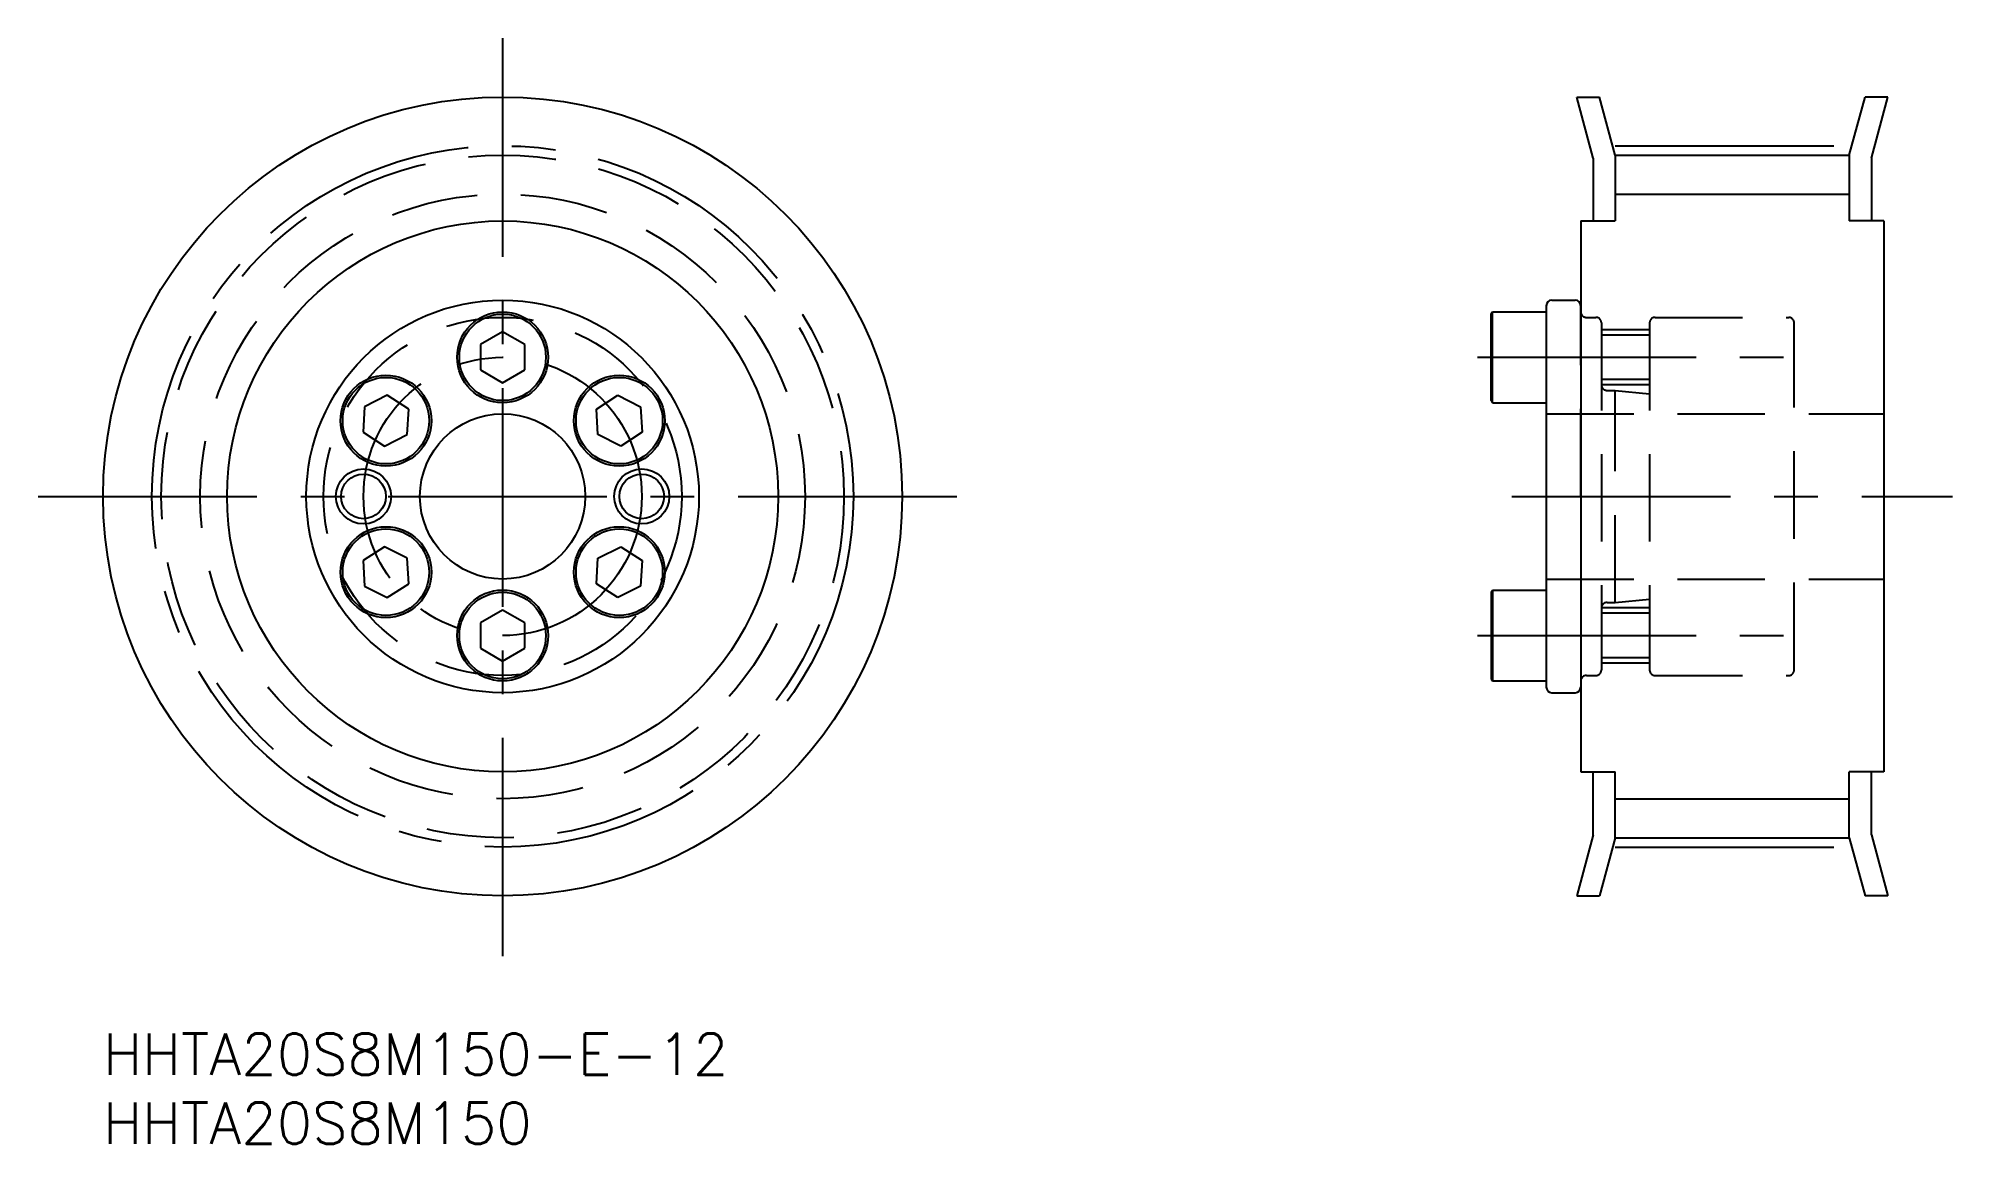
# Model space of a CAD drawing. Extents: x -5 to 134, y -8 to 72.
import ezdxf

# ---------------------------------------------------------------- set-up
doc = ezdxf.new("R2010")
doc.units = 0
doc.header["$LTSCALE"] = 0.5
doc.linetypes.add('CENTER', pattern=[50.8, 31.75, -6.35, 6.35, -6.35])
doc.linetypes.add('DASHED', pattern=[19.05, 12.7, -6.35])
for name, color, linetype in [('MSM_CENTER', 1, 'CENTER'), ('MSM_CONTINUOUS', 7, 'CONTINUOUS'), ('MSM_DASHED', 4, 'DASHED'), ('MSM_NARROW', 5, 'CONTINUOUS'), ('MSM_PART_NUMBER', 7, 'CONTINUOUS')]:
    doc.layers.add(name, color=color, linetype=linetype)
doc.styles.get("Standard").update_dxf_attribs({"font": 'txt.shx', "height": 3, "bigfont": 'bigfont.shx'})

# ---------------------------------------------------------------- blocks, each defined once
blk = doc.blocks.new('*U2')
at = {"layer": 'MSM_PART_NUMBER'}
blk.add_text('HHTA20S8M150-E-12', height=3, dxfattribs=at).set_placement((0, -3))
blk = doc.blocks.new('*U3')
at = {"layer": 'MSM_PART_NUMBER'}
blk.add_text('HHTA20S8M150', height=3, dxfattribs=at).set_placement((0, -8))

msp = doc.modelspace()

# ---------------------------------------------------------------- linework, layer by layer
at = {"layer": 'MSM_CENTER'}
for p, q in [((29, 72.27), (29, 5.61)), ((109.76, 64.46), (126.76, 64.46)), ((99.76, 49.1), (123.76, 49.1)), ((-4.71, 39), (62.15, 39)), ((102.26, 39), (134.26, 39)), ((99.76, 28.9), (123.76, 28.9)), ((109.76, 13.53), (126.76, 13.53))]:
    msp.add_line(p, q, dxfattribs=at)
for radius in [25.46, 10.1]:
    msp.add_circle((29, 39), radius, dxfattribs=at)
at = {"layer": 'MSM_CONTINUOUS'}
for p, q in [((108.16, 63.57), (106.98, 68)), ((106.98, 68), (108.63, 68)), ((109.76, 63.78), (108.63, 68)), ((126.76, 63.78), (127.9, 68)), ((129.55, 68), (127.9, 68)), ((128.36, 63.57), (129.55, 68)), ((108.16, 63.57), (108.16, 59)), ((109.76, 63.78), (126.76, 63.78)), ((109.76, 63.78), (109.76, 59)), ((126.76, 63.78), (126.76, 59)), ((128.36, 63.57), (128.36, 59)), ((107.26, 59), (107.26, 19)), ((107.26, 59), (109.76, 59)), ((129.26, 59), (126.76, 59)), ((129.26, 59), (129.26, 19)), ((104.76, 52.85), (104.76, 25.15)), ((105.16, 53.25), (106.86, 53.25)), ((100.76, 52.24), (100.86, 52.4)), ((100.76, 45.96), (100.76, 52.24)), ((100.86, 45.8), (100.86, 52.4)), ((100.86, 52.4), (104.76, 52.4)), ((29, 50.95), (27.4, 50.02)), ((30.6, 50.02), (29, 50.95)), ((29.8, 50.49), (29.8, 50.49)), ((30.2, 50.25), (30.2, 50.25)), ((27.4, 50.02), (27.4, 48.18)), ((30.6, 48.18), (30.6, 50.02)), ((27.4, 48.18), (29, 47.25)), ((29, 47.25), (30.6, 48.18)), ((20.63, 46.35), (18.98, 45.51)), ((22.18, 45.34), (20.63, 46.35)), ((35.82, 45.34), (37.37, 46.35)), ((37.37, 46.35), (39.02, 45.51)), ((100.76, 45.96), (100.86, 45.8)), ((18.98, 45.51), (18.88, 43.66)), ((22.08, 43.49), (22.18, 45.34)), ((35.92, 43.49), (35.82, 45.34)), ((39.02, 45.51), (39.12, 43.66)), ((100.86, 45.8), (104.76, 45.8)), ((18.88, 43.66), (20.43, 42.66)), ((20.43, 42.66), (22.08, 43.49)), ((37.57, 42.66), (35.92, 43.49)), ((39.12, 43.66), (37.57, 42.66)), ((20.43, 35.34), (18.88, 34.34)), ((22.08, 34.51), (20.43, 35.34)), ((35.92, 34.51), (37.57, 35.34)), ((37.57, 35.34), (39.12, 34.34)), ((18.88, 34.34), (18.98, 32.49)), ((22.18, 32.66), (22.08, 34.51)), ((35.82, 32.66), (35.92, 34.51)), ((39.12, 34.34), (39.02, 32.49)), ((18.98, 32.49), (20.63, 31.65)), ((20.63, 31.65), (22.18, 32.66)), ((37.37, 31.65), (35.82, 32.66)), ((39.02, 32.49), (37.37, 31.65)), ((100.76, 32.04), (100.86, 32.2)), ((100.76, 32.04), (100.76, 25.76)), ((100.86, 32.2), (100.86, 25.6)), ((100.86, 32.2), (104.76, 32.2)), ((29, 30.75), (27.4, 29.82)), ((30.6, 29.82), (29, 30.75)), ((27.4, 29.82), (27.4, 27.98)), ((30.6, 27.98), (30.6, 29.82)), ((27.4, 27.98), (29, 27.05)), ((29, 27.05), (30.6, 27.98)), ((100.76, 25.76), (100.86, 25.6)), ((100.86, 25.6), (104.76, 25.6)), ((105.16, 24.75), (106.86, 24.75)), ((107.26, 19), (109.76, 19)), ((108.16, 14.43), (108.16, 19)), ((109.76, 14.22), (109.76, 19)), ((126.76, 14.22), (126.76, 19)), ((129.26, 19), (126.76, 19)), ((128.36, 14.43), (128.36, 19)), ((108.16, 14.43), (106.98, 10)), ((109.76, 14.22), (108.63, 10)), ((109.76, 14.22), (126.76, 14.22)), ((126.76, 14.22), (127.9, 10)), ((128.36, 14.43), (129.55, 10)), ((106.98, 10), (108.63, 10)), ((129.55, 10), (127.9, 10))]:
    msp.add_line(p, q, dxfattribs=at)
for centre, radius in [((29, 39), 29), ((29, 39), 20), ((29, 39), 14.25), ((29, 49.1), 3.3), ((29, 49.1), 3.14), ((20.53, 44.5), 3.3), ((20.53, 44.5), 3.14), ((37.47, 44.5), 3.3), ((37.47, 44.5), 3.14), ((29, 39), 6), ((18.9, 39), 1.62), ((39.1, 39), 1.62), ((20.53, 33.5), 3.3), ((20.53, 33.5), 3.14), ((37.47, 33.5), 3.3), ((37.47, 33.5), 3.14), ((29, 28.9), 3.3), ((29, 28.9), 3.14)]:
    msp.add_circle(centre, radius, dxfattribs=at)
for centre, start, end in [((105.16, 52.85), 90, 180), ((106.86, 52.85), 0, 90), ((105.16, 25.15), 180, 270), ((106.86, 25.15), 270, 0)]:
    msp.add_arc(centre, 0.4, start, end, dxfattribs=at)
at = {"layer": 'MSM_DASHED'}
for p, q in [((107.26, 39), (107.26, 52.85)), ((107.67, 52), (108.36, 52)), ((108.76, 51.6), (108.76, 26.4)), ((112.26, 51.6), (112.26, 26.4)), ((112.66, 52), (122.36, 52)), ((122.76, 26.4), (122.76, 51.6)), ((112.26, 51.1), (108.76, 51.1)), ((112.26, 50.72), (108.76, 50.72)), ((112.26, 47.48), (108.76, 47.48)), ((112.26, 47.1), (108.76, 47.1)), ((109.17, 46.7), (109.76, 46.7)), ((109.76, 31.3), (109.76, 46.7)), ((109.76, 46.7), (112.26, 46.45)), ((104.76, 45), (129.26, 45)), ((104.76, 33), (129.26, 33)), ((112.26, 30.9), (108.76, 30.9)), ((109.17, 31.3), (109.76, 31.3)), ((109.76, 31.3), (112.26, 31.55)), ((112.26, 30.52), (108.76, 30.52)), ((112.26, 27.28), (108.76, 27.28)), ((112.26, 26.9), (108.76, 26.9)), ((107.67, 26), (108.36, 26)), ((112.66, 26), (122.36, 26))]:
    msp.add_line(p, q, dxfattribs=at)
for radius in [24.78, 21.95, 13]:
    msp.add_circle((29, 39), radius, dxfattribs=at)
for centre, radius, start, end in [((107.67, 52.41), 0.41, 180, 270), ((108.36, 51.6), 0.4, 0, 90), ((112.66, 51.6), 0.4, 90, 180), ((122.36, 51.6), 0.4, 0, 90), ((109.17, 47.11), 0.41, 180, 270), ((109.17, 30.89), 0.41, 90, 180), ((107.67, 25.59), 0.41, 90, 180), ((108.36, 26.4), 0.4, 270, 0), ((112.66, 26.4), 0.4, 180, 270), ((122.36, 26.4), 0.4, 270, 0)]:
    msp.add_arc(centre, radius, start, end, dxfattribs=at)
at = {"layer": 'MSM_NARROW'}
for p, q in [((109.76, 60.95), (126.76, 60.95)), ((109.76, 17.05), (126.76, 17.05))]:
    msp.add_line(p, q, dxfattribs=at)
for centre in [(18.9, 39), (39.1, 39)]:
    msp.add_circle(centre, 2, dxfattribs=at)

# ---------------------------------------------------------------- block references
at = {"layer": 'MSM_CONTINUOUS'}
for name in ['*U2', '*U3']:
    msp.add_blockref(name, (0, 0), dxfattribs=at)

doc.saveas('drawing.dxf')
